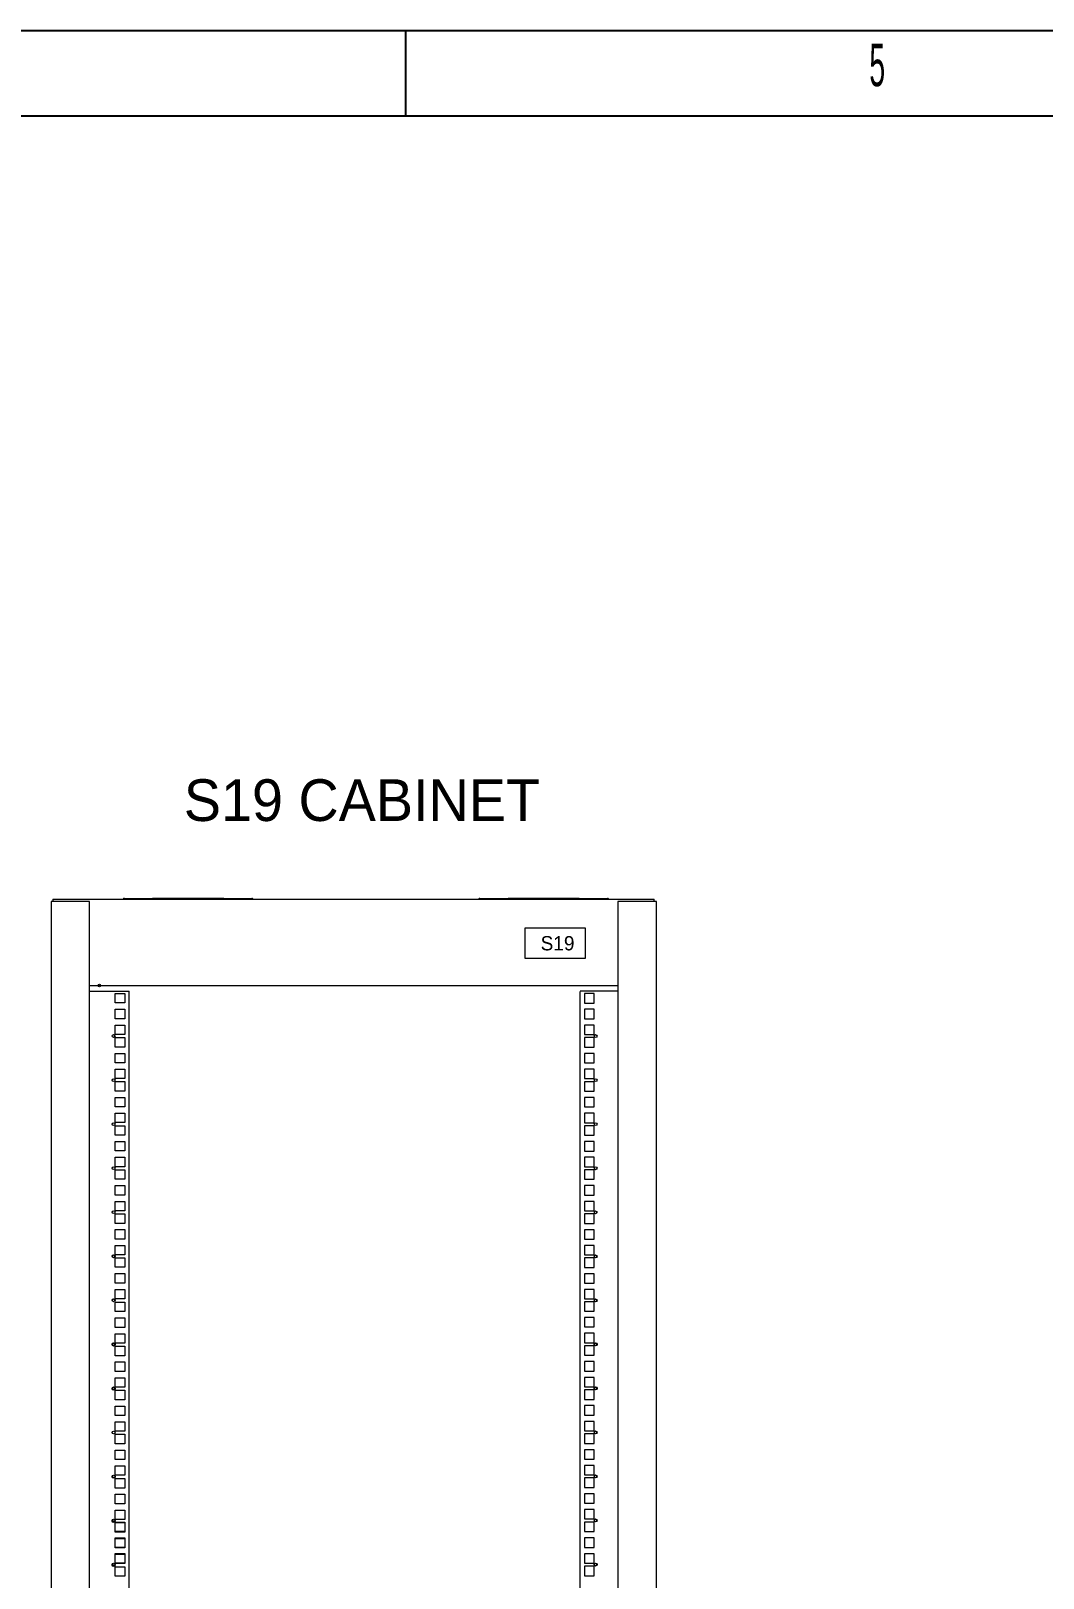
# Model space of a CAD drawing. Header units: inches. Extents: x -0.6 to 43.4, y -0.5 to 33.5.
# Drawn here: x 13.79 to 19.75, y 24.41 to 33.5 of the extents above; entities that cross this region are included whole.
import ezdxf
from ezdxf.enums import TextEntityAlignment as Align

# ---------------------------------------------------------------- set-up
doc = ezdxf.new("R2010")
doc.units = ezdxf.units.IN
doc.header["$MEASUREMENT"] = 0
doc.layers.add('Title', color=6, linetype='Continuous')
doc.styles.add('dgn000', font='dgn000.shx')
doc.styles.add('dgn029', font='dgn029.shx')
doc.styles.add('dgn050', font='dgn050.shx')

# ---------------------------------------------------------------- blocks, each defined once
blk = doc.blocks.new('EFORM-W900KK-13-D-0003-0001')
at = {"layer": 'Title'}
blk.add_line((16, 32.9999), (16, 33.4999), dxfattribs=at)
at = {"layer": 'Title', "flags": 128}
for points in [[(-0.5501, -0.5001), (43.4499, -0.5001), (43.4499, 33.4999), (-0.5501, 33.4999), (-0.5501, -0.5001)], [(0, 0), (42.8999, 0), (42.8999, 32.9999), (0, 32.9999), (0, 0)]]:
    blk.add_lwpolyline(points, dxfattribs=at)
at = {"layer": 'Title', "style": 'dgn000', "width": 0.500016}
blk.add_text('5', height=0.25, dxfattribs=at).set_placement((18.7721, 33.2999), align=Align.MIDDLE_CENTER)

msp = doc.modelspace()

# ---------------------------------------------------------------- linework, layer by layer
at = {"lineweight": 5}
for p, q in [((14.1398, 28.3838), (13.9133, 28.3838)), ((13.9133, 28.3838), (13.9133, 16.6873)), ((13.9242, 28.3972), (13.9242, 28.3838)), ((13.9242, 28.3972), (17.461, 28.3972)), ((14.1398, 16.6873), (14.1398, 28.3838)), ((14.3446, 28.4008), (14.5103, 28.4008)), ((14.5103, 28.3972), (14.5103, 28.4008)), ((14.9285, 28.4008), (14.5103, 28.4008)), ((14.9285, 28.4008), (15.0942, 28.4008)), ((14.9285, 28.3972), (14.9285, 28.4008)), ((16.4357, 28.4008), (16.6014, 28.4008)), ((16.6014, 28.3972), (16.6014, 28.4008)), ((17.0196, 28.4008), (16.6014, 28.4008)), ((17.0196, 28.4008), (17.1853, 28.4008)), ((17.0196, 28.3972), (17.0196, 28.4008)), ((17.4737, 28.3838), (17.2472, 28.3838)), ((17.2472, 28.3838), (17.2472, 16.6873)), ((17.461, 28.3838), (17.461, 28.3972)), ((17.4737, 16.6873), (17.4737, 28.3838)), ((17.0556, 28.227), (16.6996, 28.227)), ((16.6996, 28.227), (16.6996, 28.0491)), ((17.0556, 28.0491), (17.0556, 28.227)), ((16.6996, 28.0491), (17.0556, 28.0491)), ((17.2472, 27.8871), (14.1398, 27.8871)), ((14.1398, 27.8555), (14.3729, 27.8555)), ((14.2907, 27.7866), (14.2907, 27.8422)), ((14.2907, 27.8422), (14.3463, 27.8422)), ((14.3463, 27.8422), (14.3463, 27.7866)), ((14.3729, 27.5829), (14.3729, 27.8555)), ((17.2472, 27.8555), (17.0246, 27.8555)), ((17.0246, 27.5826), (17.0246, 27.8547)), ((17.1068, 27.8419), (17.0512, 27.8419)), ((17.0512, 27.8419), (17.0512, 27.7863)), ((17.1068, 27.7863), (17.1068, 27.8419)), ((14.3463, 27.7866), (14.2907, 27.7866)), ((14.2907, 27.6939), (14.2907, 27.7495)), ((14.2907, 27.7495), (14.3463, 27.7495)), ((14.3463, 27.7495), (14.3463, 27.6939)), ((17.0512, 27.7863), (17.1068, 27.7863)), ((17.1068, 27.7493), (17.0512, 27.7493)), ((17.0512, 27.7493), (17.0512, 27.6936)), ((17.1068, 27.6936), (17.1068, 27.7493)), ((14.3463, 27.6939), (14.2907, 27.6939)), ((14.2907, 27.6012), (14.2907, 27.6568)), ((14.2907, 27.6568), (14.3463, 27.6568)), ((14.3463, 27.6568), (14.3463, 27.6012)), ((17.0512, 27.6936), (17.1068, 27.6936)), ((17.1068, 27.6566), (17.0512, 27.6566)), ((17.0512, 27.6566), (17.0512, 27.601)), ((17.1068, 27.601), (17.1068, 27.6566)), ((14.3463, 27.6012), (14.2907, 27.6012)), ((14.2907, 27.5276), (14.2907, 27.5832)), ((14.2907, 27.5832), (14.3463, 27.5832)), ((14.3463, 27.5832), (14.3463, 27.5276)), ((14.3729, 27.3239), (14.3729, 27.596)), ((17.0246, 27.3236), (17.0246, 27.5957)), ((17.0512, 27.601), (17.1068, 27.601)), ((17.1068, 27.583), (17.0512, 27.583)), ((17.0512, 27.583), (17.0512, 27.5274)), ((17.1068, 27.5274), (17.1068, 27.583)), ((14.3463, 27.5276), (14.2907, 27.5276)), ((14.2907, 27.4349), (14.2907, 27.4906)), ((14.2907, 27.4906), (14.3463, 27.4906)), ((14.3463, 27.4906), (14.3463, 27.4349)), ((17.0512, 27.5274), (17.1068, 27.5274)), ((17.1068, 27.4903), (17.0512, 27.4903)), ((17.0512, 27.4903), (17.0512, 27.4347)), ((17.1068, 27.4347), (17.1068, 27.4903)), ((14.3463, 27.4349), (14.2907, 27.4349)), ((14.2907, 27.3423), (14.2907, 27.3979)), ((14.2907, 27.3979), (14.3463, 27.3979)), ((14.3463, 27.3979), (14.3463, 27.3423)), ((17.0512, 27.4347), (17.1068, 27.4347)), ((17.1068, 27.3976), (17.0512, 27.3976)), ((17.0512, 27.3976), (17.0512, 27.342)), ((17.1068, 27.342), (17.1068, 27.3976)), ((14.3463, 27.3423), (14.2907, 27.3423)), ((14.2907, 27.2685), (14.2907, 27.3241)), ((14.2907, 27.3241), (14.3463, 27.3241)), ((14.3463, 27.3241), (14.3463, 27.2685)), ((14.3729, 27.0648), (14.3729, 27.3369)), ((17.0246, 27.0645), (17.0246, 27.3366)), ((17.0512, 27.342), (17.1068, 27.342)), ((17.1068, 27.3239), (17.0512, 27.3239)), ((17.0512, 27.3239), (17.0512, 27.2683)), ((17.1068, 27.2683), (17.1068, 27.3239)), ((14.3463, 27.2685), (14.2907, 27.2685)), ((14.2907, 27.1758), (14.2907, 27.2315)), ((14.2907, 27.2315), (14.3463, 27.2315)), ((14.3463, 27.2315), (14.3463, 27.1758)), ((17.0512, 27.2683), (17.1068, 27.2683)), ((17.1068, 27.2312), (17.0512, 27.2312)), ((17.0512, 27.2312), (17.0512, 27.1756)), ((17.1068, 27.1756), (17.1068, 27.2312)), ((14.3463, 27.1758), (14.2907, 27.1758)), ((14.2907, 27.0832), (14.2907, 27.1388)), ((14.2907, 27.1388), (14.3463, 27.1388)), ((14.3463, 27.1388), (14.3463, 27.0832)), ((17.0512, 27.1756), (17.1068, 27.1756)), ((17.1068, 27.1385), (17.0512, 27.1385)), ((17.0512, 27.1385), (17.0512, 27.0829)), ((17.1068, 27.0829), (17.1068, 27.1385)), ((14.3463, 27.0832), (14.2907, 27.0832)), ((14.2907, 27.0094), (14.2907, 27.065)), ((14.2907, 27.065), (14.3463, 27.065)), ((14.3463, 27.0094), (14.2907, 27.0094)), ((14.3463, 27.065), (14.3463, 27.0094)), ((14.3729, 26.8057), (14.3729, 27.0778)), ((17.0246, 26.8054), (17.0246, 27.0775)), ((17.0512, 27.0829), (17.1068, 27.0829)), ((17.1068, 27.0648), (17.0512, 27.0648)), ((17.0512, 27.0648), (17.0512, 27.0092)), ((17.0512, 27.0092), (17.1068, 27.0092)), ((17.1068, 27.0092), (17.1068, 27.0648)), ((14.2907, 26.9167), (14.2907, 26.9723)), ((14.2907, 26.9723), (14.3463, 26.9723)), ((14.3463, 26.9723), (14.3463, 26.9167)), ((17.1068, 26.9721), (17.0512, 26.9721)), ((17.0512, 26.9721), (17.0512, 26.9165)), ((17.1068, 26.9165), (17.1068, 26.9721)), ((14.3463, 26.9167), (14.2907, 26.9167)), ((14.2907, 26.8241), (14.2907, 26.8797)), ((14.2907, 26.8797), (14.3463, 26.8797)), ((14.3463, 26.8797), (14.3463, 26.8241)), ((17.0512, 26.9165), (17.1068, 26.9165)), ((17.1068, 26.8794), (17.0512, 26.8794)), ((17.0512, 26.8794), (17.0512, 26.8238)), ((17.1068, 26.8238), (17.1068, 26.8794)), ((14.3463, 26.8241), (14.2907, 26.8241)), ((14.2907, 26.7503), (14.2907, 26.8059)), ((14.2907, 26.8059), (14.3463, 26.8059)), ((14.3463, 26.7503), (14.2907, 26.7503)), ((14.3463, 26.8059), (14.3463, 26.7503)), ((14.3729, 26.5466), (14.3729, 26.8187)), ((17.0246, 26.5463), (17.0246, 26.8184)), ((17.0512, 26.8238), (17.1068, 26.8238)), ((17.1068, 26.8057), (17.0512, 26.8057)), ((17.0512, 26.8057), (17.0512, 26.7501)), ((17.0512, 26.7501), (17.1068, 26.7501)), ((17.1068, 26.7501), (17.1068, 26.8057)), ((14.2907, 26.6576), (14.2907, 26.7133)), ((14.2907, 26.7133), (14.3463, 26.7133)), ((14.3463, 26.6576), (14.2907, 26.6576)), ((14.3463, 26.7133), (14.3463, 26.6576)), ((17.1068, 26.713), (17.0512, 26.713)), ((17.0512, 26.713), (17.0512, 26.6574)), ((17.0512, 26.6574), (17.1068, 26.6574)), ((17.1068, 26.6574), (17.1068, 26.713)), ((14.2907, 26.565), (14.2907, 26.6206)), ((14.2907, 26.6206), (14.3463, 26.6206)), ((14.3463, 26.565), (14.2907, 26.565)), ((14.3463, 26.6206), (14.3463, 26.565)), ((14.3729, 26.2877), (14.3729, 26.5598)), ((17.0246, 26.2874), (17.0246, 26.5595)), ((17.1068, 26.6203), (17.0512, 26.6203)), ((17.0512, 26.6203), (17.0512, 26.5647)), ((17.0512, 26.5647), (17.1068, 26.5647)), ((17.1068, 26.5647), (17.1068, 26.6203)), ((14.2907, 26.4914), (14.2907, 26.547)), ((14.2907, 26.547), (14.3463, 26.547)), ((14.3463, 26.4914), (14.2907, 26.4914)), ((14.3463, 26.547), (14.3463, 26.4914)), ((17.1068, 26.5467), (17.0512, 26.5467)), ((17.0512, 26.5467), (17.0512, 26.4911)), ((17.0512, 26.4911), (17.1068, 26.4911)), ((17.1068, 26.4911), (17.1068, 26.5467)), ((14.2907, 26.3987), (14.2907, 26.4543)), ((14.2907, 26.4543), (14.3463, 26.4543)), ((14.3463, 26.3987), (14.2907, 26.3987)), ((14.3463, 26.4543), (14.3463, 26.3987)), ((17.1068, 26.4541), (17.0512, 26.4541)), ((17.0512, 26.4541), (17.0512, 26.3985)), ((17.0512, 26.3985), (17.1068, 26.3985)), ((17.1068, 26.3985), (17.1068, 26.4541)), ((14.2907, 26.306), (14.2907, 26.3617)), ((14.2907, 26.3617), (14.3463, 26.3617)), ((14.3463, 26.306), (14.2907, 26.306)), ((14.2907, 26.2328), (14.2907, 26.2884)), ((14.2907, 26.2884), (14.3463, 26.2884)), ((14.3463, 26.3617), (14.3463, 26.306)), ((14.3463, 26.2884), (14.3463, 26.2328)), ((14.3729, 26.0291), (14.3729, 26.3012)), ((17.0246, 26.0288), (17.0246, 26.3009)), ((17.1068, 26.3614), (17.0512, 26.3614)), ((17.0512, 26.3614), (17.0512, 26.3058)), ((17.0512, 26.3058), (17.1068, 26.3058)), ((17.1068, 26.2882), (17.0512, 26.2882)), ((17.0512, 26.2882), (17.0512, 26.2325)), ((17.1068, 26.3058), (17.1068, 26.3614)), ((17.1068, 26.2325), (17.1068, 26.2882)), ((14.3463, 26.2328), (14.2907, 26.2328)), ((14.2907, 26.1401), (14.2907, 26.1957)), ((14.2907, 26.1957), (14.3463, 26.1957)), ((14.3463, 26.1957), (14.3463, 26.1401)), ((17.0512, 26.2325), (17.1068, 26.2325)), ((17.1068, 26.1955), (17.0512, 26.1955)), ((17.0512, 26.1955), (17.0512, 26.1399)), ((17.1068, 26.1399), (17.1068, 26.1955)), ((14.3463, 26.1401), (14.2907, 26.1401)), ((14.2907, 26.0474), (14.2907, 26.1031)), ((14.2907, 26.1031), (14.3463, 26.1031)), ((14.3463, 26.1031), (14.3463, 26.0474)), ((17.0512, 26.1399), (17.1068, 26.1399)), ((17.1068, 26.1028), (17.0512, 26.1028)), ((17.0512, 26.1028), (17.0512, 26.0472)), ((17.1068, 26.0472), (17.1068, 26.1028)), ((14.3463, 26.0474), (14.2907, 26.0474)), ((17.0512, 26.0472), (17.1068, 26.0472)), ((14.2907, 24.6797), (14.2907, 24.7353)), ((14.2907, 24.7353), (14.3463, 24.7353)), ((14.3463, 24.7353), (14.3463, 24.6797)), ((14.3729, 24.476), (14.3729, 24.7481)), ((17.0246, 24.4757), (17.0246, 24.7478)), ((17.1068, 24.735), (17.0512, 24.735)), ((17.0512, 24.735), (17.0512, 24.6794)), ((17.1068, 24.6794), (17.1068, 24.735)), ((14.3463, 24.6797), (14.2907, 24.6797)), ((17.0512, 24.6794), (17.1068, 24.6794)), ((14.2907, 24.587), (14.2907, 24.6426)), ((14.2907, 24.6426), (14.3463, 24.6426)), ((14.3463, 24.587), (14.2907, 24.587)), ((14.3463, 24.6426), (14.3463, 24.587)), ((17.1068, 24.6424), (17.0512, 24.6424)), ((17.0512, 24.6424), (17.0512, 24.5867)), ((17.0512, 24.5867), (17.1068, 24.5867)), ((17.1068, 24.5867), (17.1068, 24.6424)), ((14.2907, 24.4943), (14.2907, 24.5499)), ((14.2907, 24.5499), (14.3463, 24.5499)), ((14.3463, 24.4943), (14.2907, 24.4943)), ((14.3463, 24.5499), (14.3463, 24.4943)), ((17.1068, 24.5497), (17.0512, 24.5497)), ((17.0512, 24.5497), (17.0512, 24.4941)), ((17.0512, 24.4941), (17.1068, 24.4941)), ((17.1068, 24.4941), (17.1068, 24.5497))]:
    msp.add_line(p, q, dxfattribs=at)
at = {"lineweight": 0}
for p, q in [((14.2907, 25.9726), (14.2907, 26.0282)), ((14.2907, 26.0282), (14.3463, 26.0282)), ((14.3463, 26.0282), (14.3463, 25.9726)), ((14.3729, 25.7688), (14.3729, 26.0409)), ((17.0246, 25.7713), (17.0246, 26.0434)), ((17.1068, 26.0307), (17.0512, 26.0307)), ((17.0512, 26.0307), (17.0512, 25.975)), ((17.1068, 25.975), (17.1068, 26.0307)), ((14.3463, 25.9726), (14.2907, 25.9726)), ((14.2907, 25.8799), (14.2907, 25.9355)), ((14.2907, 25.9355), (14.3463, 25.9355)), ((14.3463, 25.9355), (14.3463, 25.8799)), ((17.0512, 25.975), (17.1068, 25.975)), ((17.1068, 25.938), (17.0512, 25.938)), ((17.0512, 25.938), (17.0512, 25.8824)), ((17.1068, 25.8824), (17.1068, 25.938)), ((14.3463, 25.8799), (14.2907, 25.8799)), ((14.2907, 25.7872), (14.2907, 25.8428)), ((14.2907, 25.8428), (14.3463, 25.8428)), ((14.3463, 25.8428), (14.3463, 25.7872)), ((17.0512, 25.8824), (17.1068, 25.8824)), ((17.1068, 25.8453), (17.0512, 25.8453)), ((17.0512, 25.8453), (17.0512, 25.7897)), ((17.1068, 25.7897), (17.1068, 25.8453)), ((14.3463, 25.7872), (14.2907, 25.7872)), ((14.2907, 25.7135), (14.2907, 25.7691)), ((14.2907, 25.7691), (14.3463, 25.7691)), ((14.3463, 25.7691), (14.3463, 25.7135)), ((14.3729, 25.5097), (14.3729, 25.7818)), ((17.0246, 25.5122), (17.0246, 25.7843)), ((17.0512, 25.7897), (17.1068, 25.7897)), ((17.1068, 25.7716), (17.0512, 25.7716)), ((17.0512, 25.7716), (17.0512, 25.7159)), ((17.1068, 25.7159), (17.1068, 25.7716)), ((14.3463, 25.7135), (14.2907, 25.7135)), ((14.2907, 25.6208), (14.2907, 25.6764)), ((14.2907, 25.6764), (14.3463, 25.6764)), ((14.3463, 25.6764), (14.3463, 25.6208)), ((17.0512, 25.7159), (17.1068, 25.7159)), ((17.1068, 25.6789), (17.0512, 25.6789)), ((17.0512, 25.6789), (17.0512, 25.6233)), ((17.1068, 25.6233), (17.1068, 25.6789)), ((14.3463, 25.6208), (14.2907, 25.6208)), ((14.2907, 25.5281), (14.2907, 25.5837)), ((14.2907, 25.5837), (14.3463, 25.5837)), ((14.3463, 25.5837), (14.3463, 25.5281)), ((17.0512, 25.6233), (17.1068, 25.6233)), ((17.1068, 25.5862), (17.0512, 25.5862)), ((17.0512, 25.5862), (17.0512, 25.5306)), ((17.1068, 25.5306), (17.1068, 25.5862)), ((14.3463, 25.5281), (14.2907, 25.5281)), ((14.2907, 25.4545), (14.2907, 25.5102)), ((14.2907, 25.5102), (14.3463, 25.5102)), ((14.3463, 25.5102), (14.3463, 25.4545)), ((14.3729, 25.2508), (14.3729, 25.5229)), ((17.0246, 25.2531), (17.0246, 25.5252)), ((17.0512, 25.5306), (17.1068, 25.5306)), ((17.1068, 25.5125), (17.0512, 25.5125)), ((17.0512, 25.5125), (17.0512, 25.4568)), ((17.1068, 25.4568), (17.1068, 25.5125)), ((14.3463, 25.4545), (14.2907, 25.4545)), ((14.2907, 25.3619), (14.2907, 25.4175)), ((14.2907, 25.4175), (14.3463, 25.4175)), ((14.3463, 25.4175), (14.3463, 25.3619)), ((17.0512, 25.4568), (17.1068, 25.4568)), ((17.1068, 25.4198), (17.0512, 25.4198)), ((17.0512, 25.4198), (17.0512, 25.3642)), ((17.1068, 25.3642), (17.1068, 25.4198)), ((14.3463, 25.3619), (14.2907, 25.3619)), ((14.2907, 25.2692), (14.2907, 25.3248)), ((14.2907, 25.3248), (14.3463, 25.3248)), ((14.3463, 25.3248), (14.3463, 25.2692)), ((17.0512, 25.3642), (17.1068, 25.3642)), ((17.1068, 25.3271), (17.0512, 25.3271)), ((17.0512, 25.3271), (17.0512, 25.2715)), ((17.1068, 25.2715), (17.1068, 25.3271)), ((14.3463, 25.2692), (14.2907, 25.2692)), ((14.2907, 25.196), (14.2907, 25.2516)), ((14.2907, 25.2516), (14.3463, 25.2516)), ((14.3463, 25.196), (14.2907, 25.196)), ((14.3463, 25.2516), (14.3463, 25.196)), ((14.3729, 24.9922), (14.3729, 25.2643)), ((17.0246, 24.9942), (17.0246, 25.2663)), ((17.0512, 25.2715), (17.1068, 25.2715)), ((17.1068, 25.2535), (17.0512, 25.2535)), ((17.0512, 25.2535), (17.0512, 25.1979)), ((17.0512, 25.1979), (17.1068, 25.1979)), ((17.1068, 25.1979), (17.1068, 25.2535)), ((14.2907, 25.1033), (14.2907, 25.1589)), ((14.2907, 25.1589), (14.3463, 25.1589)), ((14.3463, 25.1033), (14.2907, 25.1033)), ((14.3463, 25.1589), (14.3463, 25.1033)), ((17.1068, 25.1609), (17.0512, 25.1609)), ((17.0512, 25.1609), (17.0512, 25.1052)), ((17.0512, 25.1052), (17.1068, 25.1052)), ((17.1068, 25.1052), (17.1068, 25.1609)), ((14.2907, 25.0106), (14.2907, 25.0662)), ((14.2907, 25.0662), (14.3463, 25.0662)), ((14.3463, 25.0106), (14.2907, 25.0106)), ((14.3463, 25.0662), (14.3463, 25.0106)), ((17.0246, 24.7356), (17.0246, 25.0077)), ((17.1068, 25.0682), (17.0512, 25.0682)), ((17.0512, 25.0682), (17.0512, 25.0126)), ((17.0512, 25.0126), (17.1068, 25.0126)), ((17.1068, 25.0126), (17.1068, 25.0682)), ((14.2907, 24.9357), (14.2907, 24.9913)), ((14.2907, 24.9913), (14.3463, 24.9913)), ((14.3463, 24.9357), (14.2907, 24.9357)), ((14.3463, 24.9913), (14.3463, 24.9357)), ((14.3729, 24.732), (14.3729, 25.0041)), ((17.1068, 24.9949), (17.0512, 24.9949)), ((17.0512, 24.9949), (17.0512, 24.9393)), ((17.0512, 24.9393), (17.1068, 24.9393)), ((17.1068, 24.9393), (17.1068, 24.9949)), ((14.2907, 24.843), (14.2907, 24.8986)), ((14.2907, 24.8986), (14.3463, 24.8986)), ((14.3463, 24.843), (14.2907, 24.843)), ((14.3463, 24.8986), (14.3463, 24.843)), ((17.1068, 24.9023), (17.0512, 24.9023)), ((17.0512, 24.9023), (17.0512, 24.8467)), ((17.0512, 24.8467), (17.1068, 24.8467)), ((17.1068, 24.8467), (17.1068, 24.9023)), ((14.2907, 24.7503), (14.2907, 24.8059)), ((14.2907, 24.8059), (14.3463, 24.8059)), ((14.3463, 24.7503), (14.2907, 24.7503)), ((14.3463, 24.8059), (14.3463, 24.7503)), ((14.3729, 24.4729), (14.3729, 24.745)), ((17.0246, 24.4755), (17.0246, 24.7476)), ((17.1068, 24.8096), (17.0512, 24.8096)), ((17.0512, 24.8096), (17.0512, 24.754)), ((17.0512, 24.754), (17.1068, 24.754)), ((17.1068, 24.7349), (17.0512, 24.7349)), ((17.0512, 24.7349), (17.0512, 24.6792)), ((17.1068, 24.754), (17.1068, 24.8096)), ((17.1068, 24.6792), (17.1068, 24.7349)), ((14.2907, 24.6766), (14.2907, 24.7322)), ((14.2907, 24.7322), (14.3463, 24.7322)), ((14.3463, 24.6766), (14.2907, 24.6766)), ((14.3463, 24.7322), (14.3463, 24.6766)), ((17.0512, 24.6792), (17.1068, 24.6792)), ((14.2907, 24.5839), (14.2907, 24.6395)), ((14.2907, 24.6395), (14.3463, 24.6395)), ((14.3463, 24.5839), (14.2907, 24.5839)), ((14.3463, 24.6395), (14.3463, 24.5839)), ((17.1068, 24.6422), (17.0512, 24.6422)), ((17.0512, 24.6422), (17.0512, 24.5866)), ((17.0512, 24.5866), (17.1068, 24.5866)), ((17.1068, 24.5866), (17.1068, 24.6422)), ((14.2907, 24.4912), (14.2907, 24.5468)), ((14.2907, 24.5468), (14.3463, 24.5468)), ((14.3463, 24.4912), (14.2907, 24.4912)), ((14.2907, 24.4177), (14.2907, 24.4733)), ((14.2907, 24.4733), (14.3463, 24.4733)), ((14.3463, 24.5468), (14.3463, 24.4912)), ((14.3463, 24.4733), (14.3463, 24.4177)), ((14.3729, 24.214), (14.3729, 24.4861)), ((17.0246, 24.2164), (17.0246, 24.4885)), ((17.1068, 24.5495), (17.0512, 24.5495)), ((17.0512, 24.5495), (17.0512, 24.4939)), ((17.0512, 24.4939), (17.1068, 24.4939)), ((17.1068, 24.4758), (17.0512, 24.4758)), ((17.0512, 24.4758), (17.0512, 24.4201)), ((17.1068, 24.4939), (17.1068, 24.5495)), ((17.1068, 24.4201), (17.1068, 24.4758)), ((14.3463, 24.4177), (14.2907, 24.4177)), ((17.0512, 24.4201), (17.1068, 24.4201))]:
    msp.add_line(p, q, dxfattribs=at)
at = {"lineweight": 5}
for centre, radius in [((14.1975, 27.8892), 0.00733), ((14.2814, 27.5925), 0.00808), ((14.2814, 27.5925), 0.00808), ((17.1161, 27.5922), 0.00808), ((17.1161, 27.5923), 0.00808), ((14.2814, 27.3336), 0.00808), ((14.2814, 27.3334), 0.00808), ((17.1161, 27.3333), 0.00808), ((17.1161, 27.3331), 0.00808), ((14.2814, 27.0745), 0.00808), ((14.2814, 27.0743), 0.00808), ((17.1161, 27.0742), 0.00808), ((17.1161, 27.074), 0.00808), ((14.2814, 26.8154), 0.00808), ((14.2814, 26.8152), 0.00808), ((17.1161, 26.8151), 0.00808), ((17.1161, 26.8149), 0.00808), ((14.2814, 26.5563), 0.00808), ((14.2814, 26.5563), 0.00808), ((17.1161, 26.556), 0.00808), ((17.1161, 26.556), 0.00808), ((14.2814, 26.2977), 0.00808), ((14.2814, 26.2973), 0.00808), ((17.1161, 26.2974), 0.00808), ((17.1161, 26.2971), 0.00808), ((14.2814, 26.039), 0.00808), ((14.2814, 26.0387), 0.00808), ((17.1161, 26.0388), 0.00808), ((17.1161, 26.0385), 0.00808), ((14.2814, 25.7804), 0.00808), ((14.2814, 25.7801), 0.00808), ((17.1161, 25.7801), 0.00808), ((17.1161, 25.7798), 0.00808), ((14.2814, 25.5216), 0.00808), ((14.2814, 25.5214), 0.00808), ((17.1161, 25.5214), 0.00808), ((17.1161, 25.5212), 0.00808), ((14.2814, 25.2627), 0.00808), ((14.2814, 25.2626), 0.00808), ((17.1161, 25.2624), 0.00808), ((17.1161, 25.2623), 0.00808), ((14.2814, 25.0037), 0.00808), ((14.2814, 25.0035), 0.00808), ((17.1161, 25.0034), 0.00808), ((17.1161, 25.0033), 0.00808), ((14.2814, 24.7446), 0.00808), ((14.2814, 24.7446), 0.00808), ((17.1161, 24.7443), 0.00808), ((17.1161, 24.7443), 0.00808), ((14.2814, 24.4856), 0.00808), ((14.2814, 24.4855), 0.00808), ((17.1161, 24.4854), 0.00808), ((17.1161, 24.4852), 0.00808)]:
    msp.add_circle(centre, radius, dxfattribs=at)
at = {"lineweight": 0}
for centre in [(14.2814, 25.7783), (17.1161, 25.781), (17.1161, 25.7808), (14.2814, 25.5194), (17.1161, 25.5219), (17.1161, 25.5217), (17.1161, 25.2628), (17.1161, 25.2628), (14.2814, 25.0019), (17.1161, 25.0042), (17.1161, 25.0039), (14.2814, 24.7415), (17.1161, 24.7456), (17.1161, 24.7453), (14.2814, 24.4826), (17.1161, 24.4852), (17.1161, 24.485)]:
    msp.add_circle(centre, 0.00808, dxfattribs=at)
at = {"lineweight": 5}
for centre, start, end in [((14.3446, 28.3904), 90, 139.40991), ((15.0942, 28.3904), 40.59009, 90), ((16.4357, 28.3904), 90, 139.40991), ((17.1853, 28.3904), 40.59009, 90)]:
    msp.add_arc(centre, 0.0104, start, end, dxfattribs=at)

# ---------------------------------------------------------------- block references
at = {"layer": 'Title'}
msp.add_blockref('EFORM-W900KK-13-D-0003-0001', (0, 0), dxfattribs=at)

# ---------------------------------------------------------------- texts
at = {"lineweight": 5, "style": 'dgn050'}
msp.add_text('S19 CABINET', height=0.245111, dxfattribs=at).set_placement((15.7415, 28.9788), align=Align.MIDDLE_CENTER)
at = {"lineweight": 5, "style": 'dgn029', "width": 0.994711}
msp.add_text('S19', height=0.08408, dxfattribs=at).set_placement((16.8921, 28.1377), align=Align.MIDDLE_CENTER)

doc.saveas('drawing.dxf')
